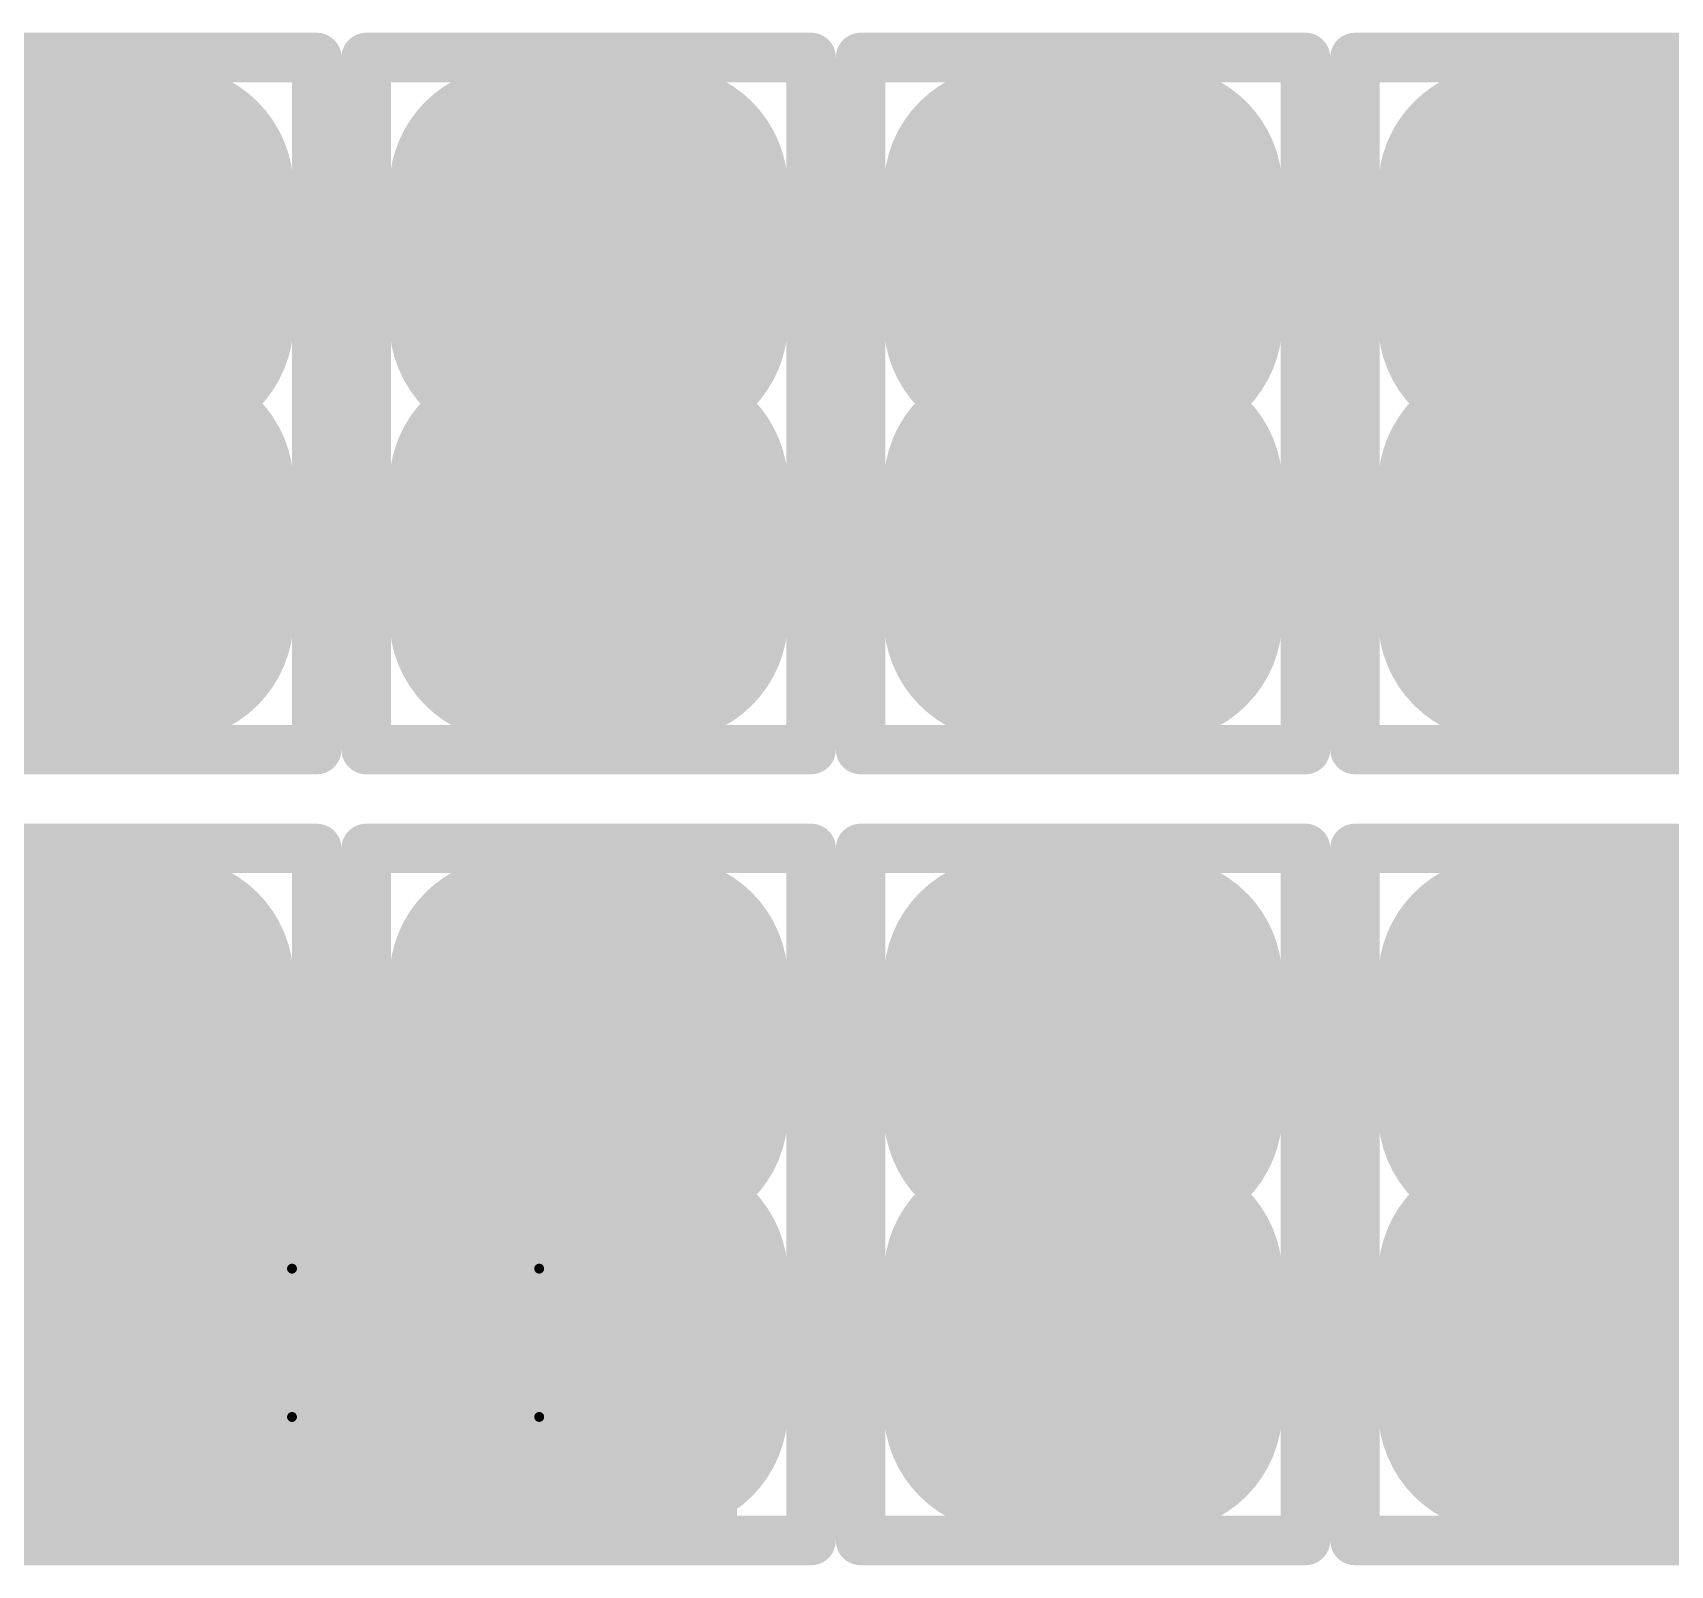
# Model space of a CAD drawing. Header units: millimetres. Extents: x 169 to 355, y 129 to 253.
# Drawn here: x 186.613 to 188.269, y 140.775 to 142.325 of the extents above; entities that cross this region are included whole.
import ezdxf

# ---------------------------------------------------------------- set-up
doc = ezdxf.new("R2010")
doc.units = ezdxf.units.MM
for name, color, linetype in [('BottomLayer', 5, 'Continuous'), ('BottomPaste', 16, 'Continuous'), ('BottomSolder', 6, 'Continuous'), ('Mechanical1', 6, 'Continuous'), ('Mechanical15', 56, 'Continuous'), ('TopLayer', 1, 'Continuous'), ('TopPaste', 8, 'Continuous'), ('TopSolder', 216, 'Continuous')]:
    doc.layers.add(name, color=color, linetype=linetype)

# ---------------------------------------------------------------- blocks, each defined once
blk = doc.blocks.new('R01005_B_632')
at = {"layer": 'BottomLayer', "const_width": 0.0225}
for points in [[(-0.2287, 0.0775, 1), (-0.2063, 0.0775, 1)], [(-0.0937, 0.0775, 1), (-0.0712, 0.0775, 1)], [(0.0712, 0.0775, 1), (0.0937, 0.0775, 1)], [(0.2063, 0.0775, 1), (0.2287, 0.0775, 1)], [(-0.2287, -0.0775, 1), (-0.2063, -0.0775, 1)], [(-0.0937, -0.0775, 1), (-0.0712, -0.0775, 1)], [(0.0712, -0.0775, 1), (0.0937, -0.0775, 1)], [(0.2063, -0.0775, 1), (0.2287, -0.0775, 1)]]:
    blk.add_lwpolyline(points, format="xyb", close=True, dxfattribs=at)
at = {"layer": 'BottomLayer'}
for points in [[(-0.0825, -0.1), (-0.0825, 0.1), (-0.2175, -0.1), (-0.2175, 0.1)], [(0.2175, -0.1), (0.2175, 0.1), (0.0825, -0.1), (0.0825, 0.1)], [(-0.06, -0.0775), (-0.06, 0.0775), (-0.24, -0.0775), (-0.24, 0.0775)], [(0.24, -0.0775), (0.24, 0.0775), (0.06, -0.0775), (0.06, 0.0775)]]:
    blk.add_solid(points, dxfattribs=at)
at = {"layer": 'BottomPaste', "const_width": 0.0225}
for points in [[(-0.2287, 0.0775, 1), (-0.2063, 0.0775, 1)], [(-0.0937, 0.0775, 1), (-0.0712, 0.0775, 1)], [(0.0712, 0.0775, 1), (0.0937, 0.0775, 1)], [(0.2063, 0.0775, 1), (0.2287, 0.0775, 1)], [(-0.2287, -0.0775, 1), (-0.2063, -0.0775, 1)], [(-0.0937, -0.0775, 1), (-0.0712, -0.0775, 1)], [(0.0712, -0.0775, 1), (0.0937, -0.0775, 1)], [(0.2063, -0.0775, 1), (0.2287, -0.0775, 1)]]:
    blk.add_lwpolyline(points, format="xyb", close=True, dxfattribs=at)
at = {"layer": 'BottomPaste'}
for points in [[(-0.0825, -0.1), (-0.0825, 0.1), (-0.2175, -0.1), (-0.2175, 0.1)], [(0.2175, -0.1), (0.2175, 0.1), (0.0825, -0.1), (0.0825, 0.1)], [(-0.06, -0.0775), (-0.06, 0.0775), (-0.24, -0.0775), (-0.24, 0.0775)], [(0.24, -0.0775), (0.24, 0.0775), (0.06, -0.0775), (0.06, 0.0775)]]:
    blk.add_solid(points, dxfattribs=at)
at = {"layer": 'BottomSolder', "const_width": 0.1241}
for points in [[(-0.2795, 0.0775, 1), (-0.1555, 0.0775, 1)], [(-0.1445, 0.0775, 1), (-0.0204, 0.0775, 1)], [(0.0204, 0.0775, 1), (0.1445, 0.0775, 1)], [(0.1555, 0.0775, 1), (0.2795, 0.0775, 1)], [(-0.2795, -0.0775, 1), (-0.1555, -0.0775, 1)], [(-0.1445, -0.0775, 1), (-0.0204, -0.0775, 1)], [(0.0204, -0.0775, 1), (0.1445, -0.0775, 1)], [(0.1555, -0.0775, 1), (0.2795, -0.0775, 1)]]:
    blk.add_lwpolyline(points, format="xyb", close=True, dxfattribs=at)
at = {"layer": 'BottomSolder'}
for points in [[(-0.0825, -0.2016), (-0.0825, 0.2016), (-0.2175, -0.2016), (-0.2175, 0.2016)], [(0.2175, -0.2016), (0.2175, 0.2016), (0.0825, -0.2016), (0.0825, 0.2016)], [(0.0416, -0.0775), (0.0416, 0.0775), (-0.3416, -0.0775), (-0.3416, 0.0775)], [(0.3416, -0.0775), (0.3416, 0.0775), (-0.0416, -0.0775), (-0.0416, 0.0775)]]:
    blk.add_solid(points, dxfattribs=at)
at = {"layer": 'Mechanical1', "const_width": 0.05}
for points in [[(-0.1999, 0.0999), (-0.1999, -0.1001)], [(-0.1999, 0.0999), (0.2001, 0.0999)], [(0.2001, 0.0999), (0.2001, -0.1001)], [(-0.1999, -0.1001), (0.2001, -0.1001)]]:
    blk.add_lwpolyline(points, dxfattribs=at)
at = {"layer": 'Mechanical1', "const_width": 0.025}
for points in [[(-0.2124, 0.0999, 1), (-0.1874, 0.0999, 1)], [(-0.2124, 0.0999, 1), (-0.1874, 0.0999, 1)], [(0.1876, 0.0999, 1), (0.2126, 0.0999, 1)], [(0.1876, 0.0999, 1), (0.2126, 0.0999, 1)], [(-0.2124, -0.1001, 1), (-0.1874, -0.1001, 1)], [(-0.2124, -0.1001, 1), (-0.1874, -0.1001, 1)], [(0.1876, -0.1001, 1), (0.2126, -0.1001, 1)], [(0.1876, -0.1001, 1), (0.2126, -0.1001, 1)]]:
    blk.add_lwpolyline(points, format="xyb", close=True, dxfattribs=at)
at = {"layer": 'Mechanical15', "const_width": 0.05}
for points in [[(-0.35, 0.225), (-0.35, -0.225)], [(-0.35, 0.225), (0.35, 0.225)], [(0.35, 0.225), (0.35, -0.225)], [(0, 0.125), (0, -0.125)], [(-0.15, 0), (0.15, 0)], [(-0.35, -0.225), (0.35, -0.225)]]:
    blk.add_lwpolyline(points, dxfattribs=at)
at = {"layer": 'Mechanical15', "const_width": 0.025}
for points in [[(-0.3625, 0.225, 1), (-0.3375, 0.225, 1)], [(-0.3625, 0.225, 1), (-0.3375, 0.225, 1)], [(0.3375, 0.225, 1), (0.3625, 0.225, 1)], [(0.3375, 0.225, 1), (0.3625, 0.225, 1)], [(-0.0125, 0.125, 1), (0.0125, 0.125, 1)], [(-0.1625, 0, 1), (-0.1375, 0, 1)], [(0.1375, 0, 1), (0.1625, 0, 1)], [(-0.0125, -0.125, 1), (0.0125, -0.125, 1)], [(-0.3625, -0.225, 1), (-0.3375, -0.225, 1)], [(-0.3625, -0.225, 1), (-0.3375, -0.225, 1)], [(0.3375, -0.225, 1), (0.3625, -0.225, 1)], [(0.3375, -0.225, 1), (0.3625, -0.225, 1)]]:
    blk.add_lwpolyline(points, format="xyb", close=True, dxfattribs=at)
blk = doc.blocks.new('R01005_B_644')
at = {"layer": 'BottomLayer', "const_width": 0.0225}
for points in [[(-0.2287, 0.0775, 1), (-0.2063, 0.0775, 1)], [(-0.0937, 0.0775, 1), (-0.0712, 0.0775, 1)], [(0.0712, 0.0775, 1), (0.0937, 0.0775, 1)], [(0.2063, 0.0775, 1), (0.2287, 0.0775, 1)], [(-0.2287, -0.0775, 1), (-0.2063, -0.0775, 1)], [(-0.0937, -0.0775, 1), (-0.0712, -0.0775, 1)], [(0.0712, -0.0775, 1), (0.0937, -0.0775, 1)], [(0.2063, -0.0775, 1), (0.2287, -0.0775, 1)]]:
    blk.add_lwpolyline(points, format="xyb", close=True, dxfattribs=at)
at = {"layer": 'BottomLayer'}
for points in [[(-0.0825, -0.1), (-0.0825, 0.1), (-0.2175, -0.1), (-0.2175, 0.1)], [(0.2175, -0.1), (0.2175, 0.1), (0.0825, -0.1), (0.0825, 0.1)], [(-0.06, -0.0775), (-0.06, 0.0775), (-0.24, -0.0775), (-0.24, 0.0775)], [(0.24, -0.0775), (0.24, 0.0775), (0.06, -0.0775), (0.06, 0.0775)]]:
    blk.add_solid(points, dxfattribs=at)
at = {"layer": 'BottomPaste', "const_width": 0.0225}
for points in [[(-0.2287, 0.0775, 1), (-0.2063, 0.0775, 1)], [(-0.0937, 0.0775, 1), (-0.0712, 0.0775, 1)], [(0.0712, 0.0775, 1), (0.0937, 0.0775, 1)], [(0.2063, 0.0775, 1), (0.2287, 0.0775, 1)], [(-0.2287, -0.0775, 1), (-0.2063, -0.0775, 1)], [(-0.0937, -0.0775, 1), (-0.0712, -0.0775, 1)], [(0.0712, -0.0775, 1), (0.0937, -0.0775, 1)], [(0.2063, -0.0775, 1), (0.2287, -0.0775, 1)]]:
    blk.add_lwpolyline(points, format="xyb", close=True, dxfattribs=at)
at = {"layer": 'BottomPaste'}
for points in [[(-0.0825, -0.1), (-0.0825, 0.1), (-0.2175, -0.1), (-0.2175, 0.1)], [(0.2175, -0.1), (0.2175, 0.1), (0.0825, -0.1), (0.0825, 0.1)], [(-0.06, -0.0775), (-0.06, 0.0775), (-0.24, -0.0775), (-0.24, 0.0775)], [(0.24, -0.0775), (0.24, 0.0775), (0.06, -0.0775), (0.06, 0.0775)]]:
    blk.add_solid(points, dxfattribs=at)
at = {"layer": 'BottomSolder', "const_width": 0.1241}
for points in [[(-0.2795, 0.0775, 1), (-0.1555, 0.0775, 1)], [(-0.1445, 0.0775, 1), (-0.0204, 0.0775, 1)], [(0.0204, 0.0775, 1), (0.1445, 0.0775, 1)], [(0.1555, 0.0775, 1), (0.2795, 0.0775, 1)], [(-0.2795, -0.0775, 1), (-0.1555, -0.0775, 1)], [(-0.1445, -0.0775, 1), (-0.0204, -0.0775, 1)], [(0.0204, -0.0775, 1), (0.1445, -0.0775, 1)], [(0.1555, -0.0775, 1), (0.2795, -0.0775, 1)]]:
    blk.add_lwpolyline(points, format="xyb", close=True, dxfattribs=at)
at = {"layer": 'BottomSolder'}
for points in [[(-0.0825, -0.2016), (-0.0825, 0.2016), (-0.2175, -0.2016), (-0.2175, 0.2016)], [(0.2175, -0.2016), (0.2175, 0.2016), (0.0825, -0.2016), (0.0825, 0.2016)], [(0.0416, -0.0775), (0.0416, 0.0775), (-0.3416, -0.0775), (-0.3416, 0.0775)], [(0.3416, -0.0775), (0.3416, 0.0775), (-0.0416, -0.0775), (-0.0416, 0.0775)]]:
    blk.add_solid(points, dxfattribs=at)
at = {"layer": 'Mechanical1', "const_width": 0.05}
for points in [[(-0.1999, 0.0999), (-0.1999, -0.1001)], [(-0.1999, 0.0999), (0.2001, 0.0999)], [(0.2001, 0.0999), (0.2001, -0.1001)], [(-0.1999, -0.1001), (0.2001, -0.1001)]]:
    blk.add_lwpolyline(points, dxfattribs=at)
at = {"layer": 'Mechanical1', "const_width": 0.025}
for points in [[(-0.2124, 0.0999, 1), (-0.1874, 0.0999, 1)], [(-0.2124, 0.0999, 1), (-0.1874, 0.0999, 1)], [(0.1876, 0.0999, 1), (0.2126, 0.0999, 1)], [(0.1876, 0.0999, 1), (0.2126, 0.0999, 1)], [(-0.2124, -0.1001, 1), (-0.1874, -0.1001, 1)], [(-0.2124, -0.1001, 1), (-0.1874, -0.1001, 1)], [(0.1876, -0.1001, 1), (0.2126, -0.1001, 1)], [(0.1876, -0.1001, 1), (0.2126, -0.1001, 1)]]:
    blk.add_lwpolyline(points, format="xyb", close=True, dxfattribs=at)
at = {"layer": 'Mechanical15', "const_width": 0.05}
for points in [[(-0.35, 0.225), (-0.35, -0.225)], [(-0.35, 0.225), (0.35, 0.225)], [(0.35, 0.225), (0.35, -0.225)], [(0, 0.125), (0, -0.125)], [(-0.15, 0), (0.15, 0)], [(-0.35, -0.225), (0.35, -0.225)]]:
    blk.add_lwpolyline(points, dxfattribs=at)
at = {"layer": 'Mechanical15', "const_width": 0.025}
for points in [[(-0.3625, 0.225, 1), (-0.3375, 0.225, 1)], [(-0.3625, 0.225, 1), (-0.3375, 0.225, 1)], [(0.3375, 0.225, 1), (0.3625, 0.225, 1)], [(0.3375, 0.225, 1), (0.3625, 0.225, 1)], [(-0.0125, 0.125, 1), (0.0125, 0.125, 1)], [(-0.1625, 0, 1), (-0.1375, 0, 1)], [(0.1375, 0, 1), (0.1625, 0, 1)], [(-0.0125, -0.125, 1), (0.0125, -0.125, 1)], [(-0.3625, -0.225, 1), (-0.3375, -0.225, 1)], [(-0.3625, -0.225, 1), (-0.3375, -0.225, 1)], [(0.3375, -0.225, 1), (0.3625, -0.225, 1)], [(0.3375, -0.225, 1), (0.3625, -0.225, 1)]]:
    blk.add_lwpolyline(points, format="xyb", close=True, dxfattribs=at)
blk = doc.blocks.new('R01005_B_647')
at = {"layer": 'BottomLayer', "const_width": 0.0225}
for points in [[(-0.2287, 0.0775, 1), (-0.2063, 0.0775, 1)], [(-0.0937, 0.0775, 1), (-0.0712, 0.0775, 1)], [(0.0712, 0.0775, 1), (0.0937, 0.0775, 1)], [(0.2063, 0.0775, 1), (0.2287, 0.0775, 1)], [(-0.2287, -0.0775, 1), (-0.2063, -0.0775, 1)], [(-0.0937, -0.0775, 1), (-0.0712, -0.0775, 1)], [(0.0712, -0.0775, 1), (0.0937, -0.0775, 1)], [(0.2063, -0.0775, 1), (0.2287, -0.0775, 1)]]:
    blk.add_lwpolyline(points, format="xyb", close=True, dxfattribs=at)
at = {"layer": 'BottomLayer'}
for points in [[(-0.0825, -0.1), (-0.0825, 0.1), (-0.2175, -0.1), (-0.2175, 0.1)], [(0.2175, -0.1), (0.2175, 0.1), (0.0825, -0.1), (0.0825, 0.1)], [(-0.06, -0.0775), (-0.06, 0.0775), (-0.24, -0.0775), (-0.24, 0.0775)], [(0.24, -0.0775), (0.24, 0.0775), (0.06, -0.0775), (0.06, 0.0775)]]:
    blk.add_solid(points, dxfattribs=at)
at = {"layer": 'BottomPaste', "const_width": 0.0225}
for points in [[(-0.2287, 0.0775, 1), (-0.2063, 0.0775, 1)], [(-0.0937, 0.0775, 1), (-0.0712, 0.0775, 1)], [(0.0712, 0.0775, 1), (0.0937, 0.0775, 1)], [(0.2063, 0.0775, 1), (0.2287, 0.0775, 1)], [(-0.2287, -0.0775, 1), (-0.2063, -0.0775, 1)], [(-0.0937, -0.0775, 1), (-0.0712, -0.0775, 1)], [(0.0712, -0.0775, 1), (0.0937, -0.0775, 1)], [(0.2063, -0.0775, 1), (0.2287, -0.0775, 1)]]:
    blk.add_lwpolyline(points, format="xyb", close=True, dxfattribs=at)
at = {"layer": 'BottomPaste'}
for points in [[(-0.0825, -0.1), (-0.0825, 0.1), (-0.2175, -0.1), (-0.2175, 0.1)], [(0.2175, -0.1), (0.2175, 0.1), (0.0825, -0.1), (0.0825, 0.1)], [(-0.06, -0.0775), (-0.06, 0.0775), (-0.24, -0.0775), (-0.24, 0.0775)], [(0.24, -0.0775), (0.24, 0.0775), (0.06, -0.0775), (0.06, 0.0775)]]:
    blk.add_solid(points, dxfattribs=at)
at = {"layer": 'BottomSolder', "const_width": 0.1241}
for points in [[(-0.2795, 0.0775, 1), (-0.1555, 0.0775, 1)], [(-0.1445, 0.0775, 1), (-0.0204, 0.0775, 1)], [(0.0204, 0.0775, 1), (0.1445, 0.0775, 1)], [(0.1555, 0.0775, 1), (0.2795, 0.0775, 1)], [(-0.2795, -0.0775, 1), (-0.1555, -0.0775, 1)], [(-0.1445, -0.0775, 1), (-0.0204, -0.0775, 1)], [(0.0204, -0.0775, 1), (0.1445, -0.0775, 1)], [(0.1555, -0.0775, 1), (0.2795, -0.0775, 1)]]:
    blk.add_lwpolyline(points, format="xyb", close=True, dxfattribs=at)
at = {"layer": 'BottomSolder'}
for points in [[(-0.0825, -0.2016), (-0.0825, 0.2016), (-0.2175, -0.2016), (-0.2175, 0.2016)], [(0.2175, -0.2016), (0.2175, 0.2016), (0.0825, -0.2016), (0.0825, 0.2016)], [(0.0416, -0.0775), (0.0416, 0.0775), (-0.3416, -0.0775), (-0.3416, 0.0775)], [(0.3416, -0.0775), (0.3416, 0.0775), (-0.0416, -0.0775), (-0.0416, 0.0775)]]:
    blk.add_solid(points, dxfattribs=at)
at = {"layer": 'Mechanical1', "const_width": 0.05}
for points in [[(-0.1999, 0.0999), (-0.1999, -0.1001)], [(-0.1999, 0.0999), (0.2001, 0.0999)], [(0.2001, 0.0999), (0.2001, -0.1001)], [(-0.1999, -0.1001), (0.2001, -0.1001)]]:
    blk.add_lwpolyline(points, dxfattribs=at)
at = {"layer": 'Mechanical1', "const_width": 0.025}
for points in [[(-0.2124, 0.0999, 1), (-0.1874, 0.0999, 1)], [(-0.2124, 0.0999, 1), (-0.1874, 0.0999, 1)], [(0.1876, 0.0999, 1), (0.2126, 0.0999, 1)], [(0.1876, 0.0999, 1), (0.2126, 0.0999, 1)], [(-0.2124, -0.1001, 1), (-0.1874, -0.1001, 1)], [(-0.2124, -0.1001, 1), (-0.1874, -0.1001, 1)], [(0.1876, -0.1001, 1), (0.2126, -0.1001, 1)], [(0.1876, -0.1001, 1), (0.2126, -0.1001, 1)]]:
    blk.add_lwpolyline(points, format="xyb", close=True, dxfattribs=at)
at = {"layer": 'Mechanical15', "const_width": 0.05}
for points in [[(-0.35, 0.225), (-0.35, -0.225)], [(-0.35, 0.225), (0.35, 0.225)], [(0.35, 0.225), (0.35, -0.225)], [(0, 0.125), (0, -0.125)], [(-0.15, 0), (0.15, 0)], [(-0.35, -0.225), (0.35, -0.225)]]:
    blk.add_lwpolyline(points, dxfattribs=at)
at = {"layer": 'Mechanical15', "const_width": 0.025}
for points in [[(-0.3625, 0.225, 1), (-0.3375, 0.225, 1)], [(-0.3625, 0.225, 1), (-0.3375, 0.225, 1)], [(0.3375, 0.225, 1), (0.3625, 0.225, 1)], [(0.3375, 0.225, 1), (0.3625, 0.225, 1)], [(-0.0125, 0.125, 1), (0.0125, 0.125, 1)], [(-0.1625, 0, 1), (-0.1375, 0, 1)], [(0.1375, 0, 1), (0.1625, 0, 1)], [(-0.0125, -0.125, 1), (0.0125, -0.125, 1)], [(-0.3625, -0.225, 1), (-0.3375, -0.225, 1)], [(-0.3625, -0.225, 1), (-0.3375, -0.225, 1)], [(0.3375, -0.225, 1), (0.3625, -0.225, 1)], [(0.3375, -0.225, 1), (0.3625, -0.225, 1)]]:
    blk.add_lwpolyline(points, format="xyb", close=True, dxfattribs=at)
blk = doc.blocks.new('R01005_B_661')
at = {"layer": 'BottomLayer', "const_width": 0.0225}
for points in [[(-0.2287, 0.0775, 1), (-0.2063, 0.0775, 1)], [(-0.0937, 0.0775, 1), (-0.0712, 0.0775, 1)], [(0.0712, 0.0775, 1), (0.0937, 0.0775, 1)], [(0.2063, 0.0775, 1), (0.2287, 0.0775, 1)], [(-0.2287, -0.0775, 1), (-0.2063, -0.0775, 1)], [(-0.0937, -0.0775, 1), (-0.0712, -0.0775, 1)], [(0.0712, -0.0775, 1), (0.0937, -0.0775, 1)], [(0.2063, -0.0775, 1), (0.2287, -0.0775, 1)]]:
    blk.add_lwpolyline(points, format="xyb", close=True, dxfattribs=at)
at = {"layer": 'BottomLayer'}
for points in [[(-0.0825, -0.1), (-0.0825, 0.1), (-0.2175, -0.1), (-0.2175, 0.1)], [(0.2175, -0.1), (0.2175, 0.1), (0.0825, -0.1), (0.0825, 0.1)], [(-0.06, -0.0775), (-0.06, 0.0775), (-0.24, -0.0775), (-0.24, 0.0775)], [(0.24, -0.0775), (0.24, 0.0775), (0.06, -0.0775), (0.06, 0.0775)]]:
    blk.add_solid(points, dxfattribs=at)
at = {"layer": 'BottomPaste', "const_width": 0.0225}
for points in [[(-0.2287, 0.0775, 1), (-0.2063, 0.0775, 1)], [(-0.0937, 0.0775, 1), (-0.0712, 0.0775, 1)], [(0.0712, 0.0775, 1), (0.0937, 0.0775, 1)], [(0.2063, 0.0775, 1), (0.2287, 0.0775, 1)], [(-0.2287, -0.0775, 1), (-0.2063, -0.0775, 1)], [(-0.0937, -0.0775, 1), (-0.0712, -0.0775, 1)], [(0.0712, -0.0775, 1), (0.0937, -0.0775, 1)], [(0.2063, -0.0775, 1), (0.2287, -0.0775, 1)]]:
    blk.add_lwpolyline(points, format="xyb", close=True, dxfattribs=at)
at = {"layer": 'BottomPaste'}
for points in [[(-0.0825, -0.1), (-0.0825, 0.1), (-0.2175, -0.1), (-0.2175, 0.1)], [(0.2175, -0.1), (0.2175, 0.1), (0.0825, -0.1), (0.0825, 0.1)], [(-0.06, -0.0775), (-0.06, 0.0775), (-0.24, -0.0775), (-0.24, 0.0775)], [(0.24, -0.0775), (0.24, 0.0775), (0.06, -0.0775), (0.06, 0.0775)]]:
    blk.add_solid(points, dxfattribs=at)
at = {"layer": 'BottomSolder', "const_width": 0.1241}
for points in [[(-0.2795, 0.0775, 1), (-0.1555, 0.0775, 1)], [(-0.1445, 0.0775, 1), (-0.0204, 0.0775, 1)], [(0.0204, 0.0775, 1), (0.1445, 0.0775, 1)], [(0.1555, 0.0775, 1), (0.2795, 0.0775, 1)], [(-0.2795, -0.0775, 1), (-0.1555, -0.0775, 1)], [(-0.1445, -0.0775, 1), (-0.0204, -0.0775, 1)], [(0.0204, -0.0775, 1), (0.1445, -0.0775, 1)], [(0.1555, -0.0775, 1), (0.2795, -0.0775, 1)]]:
    blk.add_lwpolyline(points, format="xyb", close=True, dxfattribs=at)
at = {"layer": 'BottomSolder'}
for points in [[(-0.0825, -0.2016), (-0.0825, 0.2016), (-0.2175, -0.2016), (-0.2175, 0.2016)], [(0.2175, -0.2016), (0.2175, 0.2016), (0.0825, -0.2016), (0.0825, 0.2016)], [(0.0416, -0.0775), (0.0416, 0.0775), (-0.3416, -0.0775), (-0.3416, 0.0775)], [(0.3416, -0.0775), (0.3416, 0.0775), (-0.0416, -0.0775), (-0.0416, 0.0775)]]:
    blk.add_solid(points, dxfattribs=at)
at = {"layer": 'Mechanical1', "const_width": 0.05}
for points in [[(-0.1999, 0.0999), (-0.1999, -0.1001)], [(-0.1999, 0.0999), (0.2001, 0.0999)], [(0.2001, 0.0999), (0.2001, -0.1001)], [(-0.1999, -0.1001), (0.2001, -0.1001)]]:
    blk.add_lwpolyline(points, dxfattribs=at)
at = {"layer": 'Mechanical1', "const_width": 0.025}
for points in [[(-0.2124, 0.0999, 1), (-0.1874, 0.0999, 1)], [(-0.2124, 0.0999, 1), (-0.1874, 0.0999, 1)], [(0.1876, 0.0999, 1), (0.2126, 0.0999, 1)], [(0.1876, 0.0999, 1), (0.2126, 0.0999, 1)], [(-0.2124, -0.1001, 1), (-0.1874, -0.1001, 1)], [(-0.2124, -0.1001, 1), (-0.1874, -0.1001, 1)], [(0.1876, -0.1001, 1), (0.2126, -0.1001, 1)], [(0.1876, -0.1001, 1), (0.2126, -0.1001, 1)]]:
    blk.add_lwpolyline(points, format="xyb", close=True, dxfattribs=at)
at = {"layer": 'Mechanical15', "const_width": 0.05}
for points in [[(-0.35, 0.225), (-0.35, -0.225)], [(-0.35, 0.225), (0.35, 0.225)], [(0.35, 0.225), (0.35, -0.225)], [(0, 0.125), (0, -0.125)], [(-0.15, 0), (0.15, 0)], [(-0.35, -0.225), (0.35, -0.225)]]:
    blk.add_lwpolyline(points, dxfattribs=at)
at = {"layer": 'Mechanical15', "const_width": 0.025}
for points in [[(-0.3625, 0.225, 1), (-0.3375, 0.225, 1)], [(-0.3625, 0.225, 1), (-0.3375, 0.225, 1)], [(0.3375, 0.225, 1), (0.3625, 0.225, 1)], [(0.3375, 0.225, 1), (0.3625, 0.225, 1)], [(-0.0125, 0.125, 1), (0.0125, 0.125, 1)], [(-0.1625, 0, 1), (-0.1375, 0, 1)], [(0.1375, 0, 1), (0.1625, 0, 1)], [(-0.0125, -0.125, 1), (0.0125, -0.125, 1)], [(-0.3625, -0.225, 1), (-0.3375, -0.225, 1)], [(-0.3625, -0.225, 1), (-0.3375, -0.225, 1)], [(0.3375, -0.225, 1), (0.3625, -0.225, 1)], [(0.3375, -0.225, 1), (0.3625, -0.225, 1)]]:
    blk.add_lwpolyline(points, format="xyb", close=True, dxfattribs=at)
blk = doc.blocks.new('R01005_B_674')
at = {"layer": 'BottomLayer', "const_width": 0.0225}
for points in [[(-0.2287, 0.0775, 1), (-0.2063, 0.0775, 1)], [(-0.0937, 0.0775, 1), (-0.0712, 0.0775, 1)], [(0.0712, 0.0775, 1), (0.0937, 0.0775, 1)], [(0.2063, 0.0775, 1), (0.2287, 0.0775, 1)], [(-0.2287, -0.0775, 1), (-0.2063, -0.0775, 1)], [(-0.0937, -0.0775, 1), (-0.0712, -0.0775, 1)], [(0.0712, -0.0775, 1), (0.0937, -0.0775, 1)], [(0.2063, -0.0775, 1), (0.2287, -0.0775, 1)]]:
    blk.add_lwpolyline(points, format="xyb", close=True, dxfattribs=at)
at = {"layer": 'BottomLayer'}
for points in [[(-0.0825, -0.1), (-0.0825, 0.1), (-0.2175, -0.1), (-0.2175, 0.1)], [(0.2175, -0.1), (0.2175, 0.1), (0.0825, -0.1), (0.0825, 0.1)], [(-0.06, -0.0775), (-0.06, 0.0775), (-0.24, -0.0775), (-0.24, 0.0775)], [(0.24, -0.0775), (0.24, 0.0775), (0.06, -0.0775), (0.06, 0.0775)]]:
    blk.add_solid(points, dxfattribs=at)
at = {"layer": 'BottomPaste', "const_width": 0.0225}
for points in [[(-0.2287, 0.0775, 1), (-0.2063, 0.0775, 1)], [(-0.0937, 0.0775, 1), (-0.0712, 0.0775, 1)], [(0.0712, 0.0775, 1), (0.0937, 0.0775, 1)], [(0.2063, 0.0775, 1), (0.2287, 0.0775, 1)], [(-0.2287, -0.0775, 1), (-0.2063, -0.0775, 1)], [(-0.0937, -0.0775, 1), (-0.0712, -0.0775, 1)], [(0.0712, -0.0775, 1), (0.0937, -0.0775, 1)], [(0.2063, -0.0775, 1), (0.2287, -0.0775, 1)]]:
    blk.add_lwpolyline(points, format="xyb", close=True, dxfattribs=at)
at = {"layer": 'BottomPaste'}
for points in [[(-0.0825, -0.1), (-0.0825, 0.1), (-0.2175, -0.1), (-0.2175, 0.1)], [(0.2175, -0.1), (0.2175, 0.1), (0.0825, -0.1), (0.0825, 0.1)], [(-0.06, -0.0775), (-0.06, 0.0775), (-0.24, -0.0775), (-0.24, 0.0775)], [(0.24, -0.0775), (0.24, 0.0775), (0.06, -0.0775), (0.06, 0.0775)]]:
    blk.add_solid(points, dxfattribs=at)
at = {"layer": 'BottomSolder', "const_width": 0.1241}
for points in [[(-0.2795, 0.0775, 1), (-0.1555, 0.0775, 1)], [(-0.1445, 0.0775, 1), (-0.0204, 0.0775, 1)], [(0.0204, 0.0775, 1), (0.1445, 0.0775, 1)], [(0.1555, 0.0775, 1), (0.2795, 0.0775, 1)], [(-0.2795, -0.0775, 1), (-0.1555, -0.0775, 1)], [(-0.1445, -0.0775, 1), (-0.0204, -0.0775, 1)], [(0.0204, -0.0775, 1), (0.1445, -0.0775, 1)], [(0.1555, -0.0775, 1), (0.2795, -0.0775, 1)]]:
    blk.add_lwpolyline(points, format="xyb", close=True, dxfattribs=at)
at = {"layer": 'BottomSolder'}
for points in [[(-0.0825, -0.2016), (-0.0825, 0.2016), (-0.2175, -0.2016), (-0.2175, 0.2016)], [(0.2175, -0.2016), (0.2175, 0.2016), (0.0825, -0.2016), (0.0825, 0.2016)], [(0.0416, -0.0775), (0.0416, 0.0775), (-0.3416, -0.0775), (-0.3416, 0.0775)], [(0.3416, -0.0775), (0.3416, 0.0775), (-0.0416, -0.0775), (-0.0416, 0.0775)]]:
    blk.add_solid(points, dxfattribs=at)
at = {"layer": 'Mechanical1', "const_width": 0.05}
for points in [[(-0.1999, 0.0999), (-0.1999, -0.1001)], [(-0.1999, 0.0999), (0.2001, 0.0999)], [(0.2001, 0.0999), (0.2001, -0.1001)], [(-0.1999, -0.1001), (0.2001, -0.1001)]]:
    blk.add_lwpolyline(points, dxfattribs=at)
at = {"layer": 'Mechanical1', "const_width": 0.025}
for points in [[(-0.2124, 0.0999, 1), (-0.1874, 0.0999, 1)], [(-0.2124, 0.0999, 1), (-0.1874, 0.0999, 1)], [(0.1876, 0.0999, 1), (0.2126, 0.0999, 1)], [(0.1876, 0.0999, 1), (0.2126, 0.0999, 1)], [(-0.2124, -0.1001, 1), (-0.1874, -0.1001, 1)], [(-0.2124, -0.1001, 1), (-0.1874, -0.1001, 1)], [(0.1876, -0.1001, 1), (0.2126, -0.1001, 1)], [(0.1876, -0.1001, 1), (0.2126, -0.1001, 1)]]:
    blk.add_lwpolyline(points, format="xyb", close=True, dxfattribs=at)
at = {"layer": 'Mechanical15', "const_width": 0.05}
for points in [[(-0.35, 0.225), (-0.35, -0.225)], [(-0.35, 0.225), (0.35, 0.225)], [(0.35, 0.225), (0.35, -0.225)], [(0, 0.125), (0, -0.125)], [(-0.15, 0), (0.15, 0)], [(-0.35, -0.225), (0.35, -0.225)]]:
    blk.add_lwpolyline(points, dxfattribs=at)
at = {"layer": 'Mechanical15', "const_width": 0.025}
for points in [[(-0.3625, 0.225, 1), (-0.3375, 0.225, 1)], [(-0.3625, 0.225, 1), (-0.3375, 0.225, 1)], [(0.3375, 0.225, 1), (0.3625, 0.225, 1)], [(0.3375, 0.225, 1), (0.3625, 0.225, 1)], [(-0.0125, 0.125, 1), (0.0125, 0.125, 1)], [(-0.1625, 0, 1), (-0.1375, 0, 1)], [(0.1375, 0, 1), (0.1625, 0, 1)], [(-0.0125, -0.125, 1), (0.0125, -0.125, 1)], [(-0.3625, -0.225, 1), (-0.3375, -0.225, 1)], [(-0.3625, -0.225, 1), (-0.3375, -0.225, 1)], [(0.3375, -0.225, 1), (0.3625, -0.225, 1)], [(0.3375, -0.225, 1), (0.3625, -0.225, 1)]]:
    blk.add_lwpolyline(points, format="xyb", close=True, dxfattribs=at)
blk = doc.blocks.new('R01005_B_675')
at = {"layer": 'BottomLayer', "const_width": 0.0225}
for points in [[(-0.2287, 0.0775, 1), (-0.2063, 0.0775, 1)], [(-0.0937, 0.0775, 1), (-0.0712, 0.0775, 1)], [(0.0712, 0.0775, 1), (0.0937, 0.0775, 1)], [(0.2063, 0.0775, 1), (0.2287, 0.0775, 1)], [(-0.2287, -0.0775, 1), (-0.2063, -0.0775, 1)], [(-0.0937, -0.0775, 1), (-0.0712, -0.0775, 1)], [(0.0712, -0.0775, 1), (0.0937, -0.0775, 1)], [(0.2063, -0.0775, 1), (0.2287, -0.0775, 1)]]:
    blk.add_lwpolyline(points, format="xyb", close=True, dxfattribs=at)
at = {"layer": 'BottomLayer'}
for points in [[(-0.0825, -0.1), (-0.0825, 0.1), (-0.2175, -0.1), (-0.2175, 0.1)], [(0.2175, -0.1), (0.2175, 0.1), (0.0825, -0.1), (0.0825, 0.1)], [(-0.06, -0.0775), (-0.06, 0.0775), (-0.24, -0.0775), (-0.24, 0.0775)], [(0.24, -0.0775), (0.24, 0.0775), (0.06, -0.0775), (0.06, 0.0775)]]:
    blk.add_solid(points, dxfattribs=at)
at = {"layer": 'BottomPaste', "const_width": 0.0225}
for points in [[(-0.2287, 0.0775, 1), (-0.2063, 0.0775, 1)], [(-0.0937, 0.0775, 1), (-0.0712, 0.0775, 1)], [(0.0712, 0.0775, 1), (0.0937, 0.0775, 1)], [(0.2063, 0.0775, 1), (0.2287, 0.0775, 1)], [(-0.2287, -0.0775, 1), (-0.2063, -0.0775, 1)], [(-0.0937, -0.0775, 1), (-0.0712, -0.0775, 1)], [(0.0712, -0.0775, 1), (0.0937, -0.0775, 1)], [(0.2063, -0.0775, 1), (0.2287, -0.0775, 1)]]:
    blk.add_lwpolyline(points, format="xyb", close=True, dxfattribs=at)
at = {"layer": 'BottomPaste'}
for points in [[(-0.0825, -0.1), (-0.0825, 0.1), (-0.2175, -0.1), (-0.2175, 0.1)], [(0.2175, -0.1), (0.2175, 0.1), (0.0825, -0.1), (0.0825, 0.1)], [(-0.06, -0.0775), (-0.06, 0.0775), (-0.24, -0.0775), (-0.24, 0.0775)], [(0.24, -0.0775), (0.24, 0.0775), (0.06, -0.0775), (0.06, 0.0775)]]:
    blk.add_solid(points, dxfattribs=at)
at = {"layer": 'BottomSolder', "const_width": 0.1241}
for points in [[(-0.2795, 0.0775, 1), (-0.1555, 0.0775, 1)], [(-0.1445, 0.0775, 1), (-0.0204, 0.0775, 1)], [(0.0204, 0.0775, 1), (0.1445, 0.0775, 1)], [(0.1555, 0.0775, 1), (0.2795, 0.0775, 1)], [(-0.2795, -0.0775, 1), (-0.1555, -0.0775, 1)], [(-0.1445, -0.0775, 1), (-0.0204, -0.0775, 1)], [(0.0204, -0.0775, 1), (0.1445, -0.0775, 1)], [(0.1555, -0.0775, 1), (0.2795, -0.0775, 1)]]:
    blk.add_lwpolyline(points, format="xyb", close=True, dxfattribs=at)
at = {"layer": 'BottomSolder'}
for points in [[(-0.0825, -0.2016), (-0.0825, 0.2016), (-0.2175, -0.2016), (-0.2175, 0.2016)], [(0.2175, -0.2016), (0.2175, 0.2016), (0.0825, -0.2016), (0.0825, 0.2016)], [(0.0416, -0.0775), (0.0416, 0.0775), (-0.3416, -0.0775), (-0.3416, 0.0775)], [(0.3416, -0.0775), (0.3416, 0.0775), (-0.0416, -0.0775), (-0.0416, 0.0775)]]:
    blk.add_solid(points, dxfattribs=at)
at = {"layer": 'Mechanical1', "const_width": 0.05}
for points in [[(-0.1999, 0.0999), (-0.1999, -0.1001)], [(-0.1999, 0.0999), (0.2001, 0.0999)], [(0.2001, 0.0999), (0.2001, -0.1001)], [(-0.1999, -0.1001), (0.2001, -0.1001)]]:
    blk.add_lwpolyline(points, dxfattribs=at)
at = {"layer": 'Mechanical1', "const_width": 0.025}
for points in [[(-0.2124, 0.0999, 1), (-0.1874, 0.0999, 1)], [(-0.2124, 0.0999, 1), (-0.1874, 0.0999, 1)], [(0.1876, 0.0999, 1), (0.2126, 0.0999, 1)], [(0.1876, 0.0999, 1), (0.2126, 0.0999, 1)], [(-0.2124, -0.1001, 1), (-0.1874, -0.1001, 1)], [(-0.2124, -0.1001, 1), (-0.1874, -0.1001, 1)], [(0.1876, -0.1001, 1), (0.2126, -0.1001, 1)], [(0.1876, -0.1001, 1), (0.2126, -0.1001, 1)]]:
    blk.add_lwpolyline(points, format="xyb", close=True, dxfattribs=at)
at = {"layer": 'Mechanical15', "const_width": 0.05}
for points in [[(-0.35, 0.225), (-0.35, -0.225)], [(-0.35, 0.225), (0.35, 0.225)], [(0.35, 0.225), (0.35, -0.225)], [(0, 0.125), (0, -0.125)], [(-0.15, 0), (0.15, 0)], [(-0.35, -0.225), (0.35, -0.225)]]:
    blk.add_lwpolyline(points, dxfattribs=at)
at = {"layer": 'Mechanical15', "const_width": 0.025}
for points in [[(-0.3625, 0.225, 1), (-0.3375, 0.225, 1)], [(-0.3625, 0.225, 1), (-0.3375, 0.225, 1)], [(0.3375, 0.225, 1), (0.3625, 0.225, 1)], [(0.3375, 0.225, 1), (0.3625, 0.225, 1)], [(-0.0125, 0.125, 1), (0.0125, 0.125, 1)], [(-0.1625, 0, 1), (-0.1375, 0, 1)], [(0.1375, 0, 1), (0.1625, 0, 1)], [(-0.0125, -0.125, 1), (0.0125, -0.125, 1)], [(-0.3625, -0.225, 1), (-0.3375, -0.225, 1)], [(-0.3625, -0.225, 1), (-0.3375, -0.225, 1)], [(0.3375, -0.225, 1), (0.3625, -0.225, 1)], [(0.3375, -0.225, 1), (0.3625, -0.225, 1)]]:
    blk.add_lwpolyline(points, format="xyb", close=True, dxfattribs=at)
blk = doc.blocks.new('R01005_B_683')
at = {"layer": 'BottomLayer', "const_width": 0.0225}
for points in [[(-0.2287, 0.0775, 1), (-0.2063, 0.0775, 1)], [(-0.0937, 0.0775, 1), (-0.0712, 0.0775, 1)], [(0.0712, 0.0775, 1), (0.0937, 0.0775, 1)], [(0.2063, 0.0775, 1), (0.2287, 0.0775, 1)], [(-0.2287, -0.0775, 1), (-0.2063, -0.0775, 1)], [(-0.0937, -0.0775, 1), (-0.0712, -0.0775, 1)], [(0.0712, -0.0775, 1), (0.0937, -0.0775, 1)], [(0.2063, -0.0775, 1), (0.2287, -0.0775, 1)]]:
    blk.add_lwpolyline(points, format="xyb", close=True, dxfattribs=at)
at = {"layer": 'BottomLayer'}
for points in [[(-0.0825, -0.1), (-0.0825, 0.1), (-0.2175, -0.1), (-0.2175, 0.1)], [(0.2175, -0.1), (0.2175, 0.1), (0.0825, -0.1), (0.0825, 0.1)], [(-0.06, -0.0775), (-0.06, 0.0775), (-0.24, -0.0775), (-0.24, 0.0775)], [(0.24, -0.0775), (0.24, 0.0775), (0.06, -0.0775), (0.06, 0.0775)]]:
    blk.add_solid(points, dxfattribs=at)
at = {"layer": 'BottomPaste', "const_width": 0.0225}
for points in [[(-0.2287, 0.0775, 1), (-0.2063, 0.0775, 1)], [(-0.0937, 0.0775, 1), (-0.0712, 0.0775, 1)], [(0.0712, 0.0775, 1), (0.0937, 0.0775, 1)], [(0.2063, 0.0775, 1), (0.2287, 0.0775, 1)], [(-0.2287, -0.0775, 1), (-0.2063, -0.0775, 1)], [(-0.0937, -0.0775, 1), (-0.0712, -0.0775, 1)], [(0.0712, -0.0775, 1), (0.0937, -0.0775, 1)], [(0.2063, -0.0775, 1), (0.2287, -0.0775, 1)]]:
    blk.add_lwpolyline(points, format="xyb", close=True, dxfattribs=at)
at = {"layer": 'BottomPaste'}
for points in [[(-0.0825, -0.1), (-0.0825, 0.1), (-0.2175, -0.1), (-0.2175, 0.1)], [(0.2175, -0.1), (0.2175, 0.1), (0.0825, -0.1), (0.0825, 0.1)], [(-0.06, -0.0775), (-0.06, 0.0775), (-0.24, -0.0775), (-0.24, 0.0775)], [(0.24, -0.0775), (0.24, 0.0775), (0.06, -0.0775), (0.06, 0.0775)]]:
    blk.add_solid(points, dxfattribs=at)
at = {"layer": 'BottomSolder', "const_width": 0.1241}
for points in [[(-0.2795, 0.0775, 1), (-0.1555, 0.0775, 1)], [(-0.1445, 0.0775, 1), (-0.0204, 0.0775, 1)], [(0.0204, 0.0775, 1), (0.1445, 0.0775, 1)], [(0.1555, 0.0775, 1), (0.2795, 0.0775, 1)], [(-0.2795, -0.0775, 1), (-0.1555, -0.0775, 1)], [(-0.1445, -0.0775, 1), (-0.0204, -0.0775, 1)], [(0.0204, -0.0775, 1), (0.1445, -0.0775, 1)], [(0.1555, -0.0775, 1), (0.2795, -0.0775, 1)]]:
    blk.add_lwpolyline(points, format="xyb", close=True, dxfattribs=at)
at = {"layer": 'BottomSolder'}
for points in [[(-0.0825, -0.2016), (-0.0825, 0.2016), (-0.2175, -0.2016), (-0.2175, 0.2016)], [(0.2175, -0.2016), (0.2175, 0.2016), (0.0825, -0.2016), (0.0825, 0.2016)], [(0.0416, -0.0775), (0.0416, 0.0775), (-0.3416, -0.0775), (-0.3416, 0.0775)], [(0.3416, -0.0775), (0.3416, 0.0775), (-0.0416, -0.0775), (-0.0416, 0.0775)]]:
    blk.add_solid(points, dxfattribs=at)
at = {"layer": 'Mechanical1', "const_width": 0.05}
for points in [[(-0.1999, 0.0999), (-0.1999, -0.1001)], [(-0.1999, 0.0999), (0.2001, 0.0999)], [(0.2001, 0.0999), (0.2001, -0.1001)], [(-0.1999, -0.1001), (0.2001, -0.1001)]]:
    blk.add_lwpolyline(points, dxfattribs=at)
at = {"layer": 'Mechanical1', "const_width": 0.025}
for points in [[(-0.2124, 0.0999, 1), (-0.1874, 0.0999, 1)], [(-0.2124, 0.0999, 1), (-0.1874, 0.0999, 1)], [(0.1876, 0.0999, 1), (0.2126, 0.0999, 1)], [(0.1876, 0.0999, 1), (0.2126, 0.0999, 1)], [(-0.2124, -0.1001, 1), (-0.1874, -0.1001, 1)], [(-0.2124, -0.1001, 1), (-0.1874, -0.1001, 1)], [(0.1876, -0.1001, 1), (0.2126, -0.1001, 1)], [(0.1876, -0.1001, 1), (0.2126, -0.1001, 1)]]:
    blk.add_lwpolyline(points, format="xyb", close=True, dxfattribs=at)
at = {"layer": 'Mechanical15', "const_width": 0.05}
for points in [[(-0.35, 0.225), (-0.35, -0.225)], [(-0.35, 0.225), (0.35, 0.225)], [(0.35, 0.225), (0.35, -0.225)], [(0, 0.125), (0, -0.125)], [(-0.15, 0), (0.15, 0)], [(-0.35, -0.225), (0.35, -0.225)]]:
    blk.add_lwpolyline(points, dxfattribs=at)
at = {"layer": 'Mechanical15', "const_width": 0.025}
for points in [[(-0.3625, 0.225, 1), (-0.3375, 0.225, 1)], [(-0.3625, 0.225, 1), (-0.3375, 0.225, 1)], [(0.3375, 0.225, 1), (0.3625, 0.225, 1)], [(0.3375, 0.225, 1), (0.3625, 0.225, 1)], [(-0.0125, 0.125, 1), (0.0125, 0.125, 1)], [(-0.1625, 0, 1), (-0.1375, 0, 1)], [(0.1375, 0, 1), (0.1625, 0, 1)], [(-0.0125, -0.125, 1), (0.0125, -0.125, 1)], [(-0.3625, -0.225, 1), (-0.3375, -0.225, 1)], [(-0.3625, -0.225, 1), (-0.3375, -0.225, 1)], [(0.3375, -0.225, 1), (0.3625, -0.225, 1)], [(0.3375, -0.225, 1), (0.3625, -0.225, 1)]]:
    blk.add_lwpolyline(points, format="xyb", close=True, dxfattribs=at)
blk = doc.blocks.new('R01005_B_689')
at = {"layer": 'BottomLayer', "const_width": 0.0225}
for points in [[(-0.2287, 0.0775, 1), (-0.2063, 0.0775, 1)], [(-0.0937, 0.0775, 1), (-0.0712, 0.0775, 1)], [(0.0712, 0.0775, 1), (0.0937, 0.0775, 1)], [(0.2063, 0.0775, 1), (0.2287, 0.0775, 1)], [(-0.2287, -0.0775, 1), (-0.2063, -0.0775, 1)], [(-0.0937, -0.0775, 1), (-0.0712, -0.0775, 1)], [(0.0712, -0.0775, 1), (0.0937, -0.0775, 1)], [(0.2063, -0.0775, 1), (0.2287, -0.0775, 1)]]:
    blk.add_lwpolyline(points, format="xyb", close=True, dxfattribs=at)
at = {"layer": 'BottomLayer'}
for points in [[(-0.0825, -0.1), (-0.0825, 0.1), (-0.2175, -0.1), (-0.2175, 0.1)], [(0.2175, -0.1), (0.2175, 0.1), (0.0825, -0.1), (0.0825, 0.1)], [(-0.06, -0.0775), (-0.06, 0.0775), (-0.24, -0.0775), (-0.24, 0.0775)], [(0.24, -0.0775), (0.24, 0.0775), (0.06, -0.0775), (0.06, 0.0775)]]:
    blk.add_solid(points, dxfattribs=at)
at = {"layer": 'BottomPaste', "const_width": 0.0225}
for points in [[(-0.2287, 0.0775, 1), (-0.2063, 0.0775, 1)], [(-0.0937, 0.0775, 1), (-0.0712, 0.0775, 1)], [(0.0712, 0.0775, 1), (0.0937, 0.0775, 1)], [(0.2063, 0.0775, 1), (0.2287, 0.0775, 1)], [(-0.2287, -0.0775, 1), (-0.2063, -0.0775, 1)], [(-0.0937, -0.0775, 1), (-0.0712, -0.0775, 1)], [(0.0712, -0.0775, 1), (0.0937, -0.0775, 1)], [(0.2063, -0.0775, 1), (0.2287, -0.0775, 1)]]:
    blk.add_lwpolyline(points, format="xyb", close=True, dxfattribs=at)
at = {"layer": 'BottomPaste'}
for points in [[(-0.0825, -0.1), (-0.0825, 0.1), (-0.2175, -0.1), (-0.2175, 0.1)], [(0.2175, -0.1), (0.2175, 0.1), (0.0825, -0.1), (0.0825, 0.1)], [(-0.06, -0.0775), (-0.06, 0.0775), (-0.24, -0.0775), (-0.24, 0.0775)], [(0.24, -0.0775), (0.24, 0.0775), (0.06, -0.0775), (0.06, 0.0775)]]:
    blk.add_solid(points, dxfattribs=at)
at = {"layer": 'BottomSolder', "const_width": 0.1241}
for points in [[(-0.2795, 0.0775, 1), (-0.1555, 0.0775, 1)], [(-0.1445, 0.0775, 1), (-0.0204, 0.0775, 1)], [(0.0204, 0.0775, 1), (0.1445, 0.0775, 1)], [(0.1555, 0.0775, 1), (0.2795, 0.0775, 1)], [(-0.2795, -0.0775, 1), (-0.1555, -0.0775, 1)], [(-0.1445, -0.0775, 1), (-0.0204, -0.0775, 1)], [(0.0204, -0.0775, 1), (0.1445, -0.0775, 1)], [(0.1555, -0.0775, 1), (0.2795, -0.0775, 1)]]:
    blk.add_lwpolyline(points, format="xyb", close=True, dxfattribs=at)
at = {"layer": 'BottomSolder'}
for points in [[(-0.0825, -0.2016), (-0.0825, 0.2016), (-0.2175, -0.2016), (-0.2175, 0.2016)], [(0.2175, -0.2016), (0.2175, 0.2016), (0.0825, -0.2016), (0.0825, 0.2016)], [(0.0416, -0.0775), (0.0416, 0.0775), (-0.3416, -0.0775), (-0.3416, 0.0775)], [(0.3416, -0.0775), (0.3416, 0.0775), (-0.0416, -0.0775), (-0.0416, 0.0775)]]:
    blk.add_solid(points, dxfattribs=at)
at = {"layer": 'Mechanical1', "const_width": 0.05}
for points in [[(-0.1999, 0.0999), (-0.1999, -0.1001)], [(-0.1999, 0.0999), (0.2001, 0.0999)], [(0.2001, 0.0999), (0.2001, -0.1001)], [(-0.1999, -0.1001), (0.2001, -0.1001)]]:
    blk.add_lwpolyline(points, dxfattribs=at)
at = {"layer": 'Mechanical1', "const_width": 0.025}
for points in [[(-0.2124, 0.0999, 1), (-0.1874, 0.0999, 1)], [(-0.2124, 0.0999, 1), (-0.1874, 0.0999, 1)], [(0.1876, 0.0999, 1), (0.2126, 0.0999, 1)], [(0.1876, 0.0999, 1), (0.2126, 0.0999, 1)], [(-0.2124, -0.1001, 1), (-0.1874, -0.1001, 1)], [(-0.2124, -0.1001, 1), (-0.1874, -0.1001, 1)], [(0.1876, -0.1001, 1), (0.2126, -0.1001, 1)], [(0.1876, -0.1001, 1), (0.2126, -0.1001, 1)]]:
    blk.add_lwpolyline(points, format="xyb", close=True, dxfattribs=at)
at = {"layer": 'Mechanical15', "const_width": 0.05}
for points in [[(-0.35, 0.225), (-0.35, -0.225)], [(-0.35, 0.225), (0.35, 0.225)], [(0.35, 0.225), (0.35, -0.225)], [(0, 0.125), (0, -0.125)], [(-0.15, 0), (0.15, 0)], [(-0.35, -0.225), (0.35, -0.225)]]:
    blk.add_lwpolyline(points, dxfattribs=at)
at = {"layer": 'Mechanical15', "const_width": 0.025}
for points in [[(-0.3625, 0.225, 1), (-0.3375, 0.225, 1)], [(-0.3625, 0.225, 1), (-0.3375, 0.225, 1)], [(0.3375, 0.225, 1), (0.3625, 0.225, 1)], [(0.3375, 0.225, 1), (0.3625, 0.225, 1)], [(-0.0125, 0.125, 1), (0.0125, 0.125, 1)], [(-0.1625, 0, 1), (-0.1375, 0, 1)], [(0.1375, 0, 1), (0.1625, 0, 1)], [(-0.0125, -0.125, 1), (0.0125, -0.125, 1)], [(-0.3625, -0.225, 1), (-0.3375, -0.225, 1)], [(-0.3625, -0.225, 1), (-0.3375, -0.225, 1)], [(0.3375, -0.225, 1), (0.3625, -0.225, 1)], [(0.3375, -0.225, 1), (0.3625, -0.225, 1)]]:
    blk.add_lwpolyline(points, format="xyb", close=True, dxfattribs=at)
blk = doc.blocks.new('R03015_1526')
at = {"layer": 'Mechanical1'}
for points, const_width in [([(0.15, 0.0751), (-0.1499, 0.0751)], 0.05), ([(-0.1499, 0.0751), (-0.1499, -0.0749)], 0.05), ([(0.15, 0.0751), (0.15, -0.0749)], 0.05), ([(0.125, 0.075), (-0.125, 0.075)], 0.01), ([(-0.125, 0.075), (-0.125, -0.075)], 0.01), ([(0.125, 0.075), (0.125, -0.075)], 0.01), ([(0.15, -0.0749), (-0.1499, -0.0749)], 0.05), ([(0.125, -0.075), (-0.125, -0.075)], 0.01)]:
    blk.add_lwpolyline(points, dxfattribs=dict(at, const_width=const_width))
for points, const_width in [([(-0.1624, 0.0751, 1), (-0.1374, 0.0751, 1)], 0.025), ([(-0.1624, 0.0751, 1), (-0.1374, 0.0751, 1)], 0.025), ([(0.1375, 0.0751, 1), (0.1625, 0.0751, 1)], 0.025), ([(0.1375, 0.0751, 1), (0.1625, 0.0751, 1)], 0.025), ([(-0.1275, 0.075, 1), (-0.1225, 0.075, 1)], 0.005), ([(-0.1275, 0.075, 1), (-0.1225, 0.075, 1)], 0.005), ([(0.1225, 0.075, 1), (0.1275, 0.075, 1)], 0.005), ([(0.1225, 0.075, 1), (0.1275, 0.075, 1)], 0.005), ([(-0.1624, -0.0749, 1), (-0.1374, -0.0749, 1)], 0.025), ([(-0.1624, -0.0749, 1), (-0.1374, -0.0749, 1)], 0.025), ([(0.1375, -0.0749, 1), (0.1625, -0.0749, 1)], 0.025), ([(0.1375, -0.0749, 1), (0.1625, -0.0749, 1)], 0.025), ([(-0.1275, -0.075, 1), (-0.1225, -0.075, 1)], 0.005), ([(-0.1275, -0.075, 1), (-0.1225, -0.075, 1)], 0.005), ([(0.1225, -0.075, 1), (0.1275, -0.075, 1)], 0.005), ([(0.1225, -0.075, 1), (0.1275, -0.075, 1)], 0.005)]:
    blk.add_lwpolyline(points, format="xyb", close=True, dxfattribs=dict(at, const_width=const_width))
at = {"layer": 'Mechanical15', "const_width": 0.1}
for points in [[(0.275, 0.175), (-0.275, 0.175)], [(-0.275, 0.175), (-0.275, -0.175)], [(0.275, 0.175), (0.275, -0.175)], [(0.275, -0.175), (-0.275, -0.175)]]:
    blk.add_lwpolyline(points, dxfattribs=at)
at = {"layer": 'Mechanical15', "const_width": 0.05}
for points in [[(-0.3, 0.175, 1), (-0.25, 0.175, 1)], [(-0.3, 0.175, 1), (-0.25, 0.175, 1)], [(0.25, 0.175, 1), (0.3, 0.175, 1)], [(0.25, 0.175, 1), (0.3, 0.175, 1)], [(-0.3, -0.175, 1), (-0.25, -0.175, 1)], [(-0.3, -0.175, 1), (-0.25, -0.175, 1)], [(0.25, -0.175, 1), (0.3, -0.175, 1)], [(0.25, -0.175, 1), (0.3, -0.175, 1)]]:
    blk.add_lwpolyline(points, format="xyb", close=True, dxfattribs=at)
at = {"layer": 'TopLayer', "const_width": 0.025}
for points in [[(-0.1575, 0.05, 1), (-0.1325, 0.05, 1)], [(-0.1075, 0.05, 1), (-0.0825, 0.05, 1)], [(0.0825, 0.05, 1), (0.1075, 0.05, 1)], [(0.1325, 0.05, 1), (0.1575, 0.05, 1)], [(-0.1575, -0.05, 1), (-0.1325, -0.05, 1)], [(-0.1075, -0.05, 1), (-0.0825, -0.05, 1)], [(0.0825, -0.05, 1), (0.1075, -0.05, 1)], [(0.1325, -0.05, 1), (0.1575, -0.05, 1)]]:
    blk.add_lwpolyline(points, format="xyb", close=True, dxfattribs=at)
at = {"layer": 'TopLayer'}
for points in [[(-0.145, 0.075), (-0.145, -0.075), (-0.095, 0.075), (-0.095, -0.075)], [(0.095, 0.075), (0.095, -0.075), (0.145, 0.075), (0.145, -0.075)], [(-0.17, 0.05), (-0.17, -0.05), (-0.07, 0.05), (-0.07, -0.05)], [(0.07, 0.05), (0.07, -0.05), (0.17, 0.05), (0.17, -0.05)]]:
    blk.add_solid(points, dxfattribs=at)
at = {"layer": 'TopPaste', "const_width": 0.025}
for points in [[(-0.1575, 0.05, 1), (-0.1325, 0.05, 1)], [(-0.1075, 0.05, 1), (-0.0825, 0.05, 1)], [(0.0825, 0.05, 1), (0.1075, 0.05, 1)], [(0.1325, 0.05, 1), (0.1575, 0.05, 1)], [(-0.1575, -0.05, 1), (-0.1325, -0.05, 1)], [(-0.1075, -0.05, 1), (-0.0825, -0.05, 1)], [(0.0825, -0.05, 1), (0.1075, -0.05, 1)], [(0.1325, -0.05, 1), (0.1575, -0.05, 1)]]:
    blk.add_lwpolyline(points, format="xyb", close=True, dxfattribs=at)
at = {"layer": 'TopPaste'}
for points in [[(-0.145, 0.075), (-0.145, -0.075), (-0.095, 0.075), (-0.095, -0.075)], [(0.095, 0.075), (0.095, -0.075), (0.145, 0.075), (0.145, -0.075)], [(-0.17, 0.05), (-0.17, -0.05), (-0.07, 0.05), (-0.07, -0.05)], [(0.07, 0.05), (0.07, -0.05), (0.17, 0.05), (0.17, -0.05)]]:
    blk.add_solid(points, dxfattribs=at)
at = {"layer": 'TopSolder', "const_width": 0.1266}
for points in [[(-0.2083, 0.05, 1), (-0.0817, 0.05, 1)], [(-0.1583, 0.05, 1), (-0.0317, 0.05, 1)], [(0.0317, 0.05, 1), (0.1583, 0.05, 1)], [(0.0817, 0.05, 1), (0.2083, 0.05, 1)], [(-0.2083, -0.05, 1), (-0.0817, -0.05, 1)], [(-0.1583, -0.05, 1), (-0.0317, -0.05, 1)], [(0.0317, -0.05, 1), (0.1583, -0.05, 1)], [(0.0817, -0.05, 1), (0.2083, -0.05, 1)]]:
    blk.add_lwpolyline(points, format="xyb", close=True, dxfattribs=at)
at = {"layer": 'TopSolder'}
for points in [[(-0.145, 0.1766), (-0.145, -0.1766), (-0.095, 0.1766), (-0.095, -0.1766)], [(0.095, 0.1766), (0.095, -0.1766), (0.145, 0.1766), (0.145, -0.1766)], [(-0.2716, 0.05), (-0.2716, -0.05), (0.0316, 0.05), (0.0316, -0.05)], [(-0.0316, 0.05), (-0.0316, -0.05), (0.2716, 0.05), (0.2716, -0.05)]]:
    blk.add_solid(points, dxfattribs=at)

msp = doc.modelspace()

# ---------------------------------------------------------------- block references
for name, p, rotation in [('R01005_B_683', (186.675, 141.95), 90), ('R01005_B_674', (187.175, 141.95), 90), ('R01005_B_632', (187.675, 141.95), 90), ('R01005_B_675', (188.175, 141.95), 90), ('R01005_B_689', (186.675, 141.15), 90), ('R01005_B_661', (187.175, 141.15), 90), ('R01005_B_647', (187.675, 141.15), 90), ('R01005_B_644', (188.175, 141.15), 90), ('R03015_1526', (187, 141), 180)]:
    msp.add_blockref(name, p, dxfattribs=dict(rotation=rotation))

doc.saveas('drawing.dxf')
